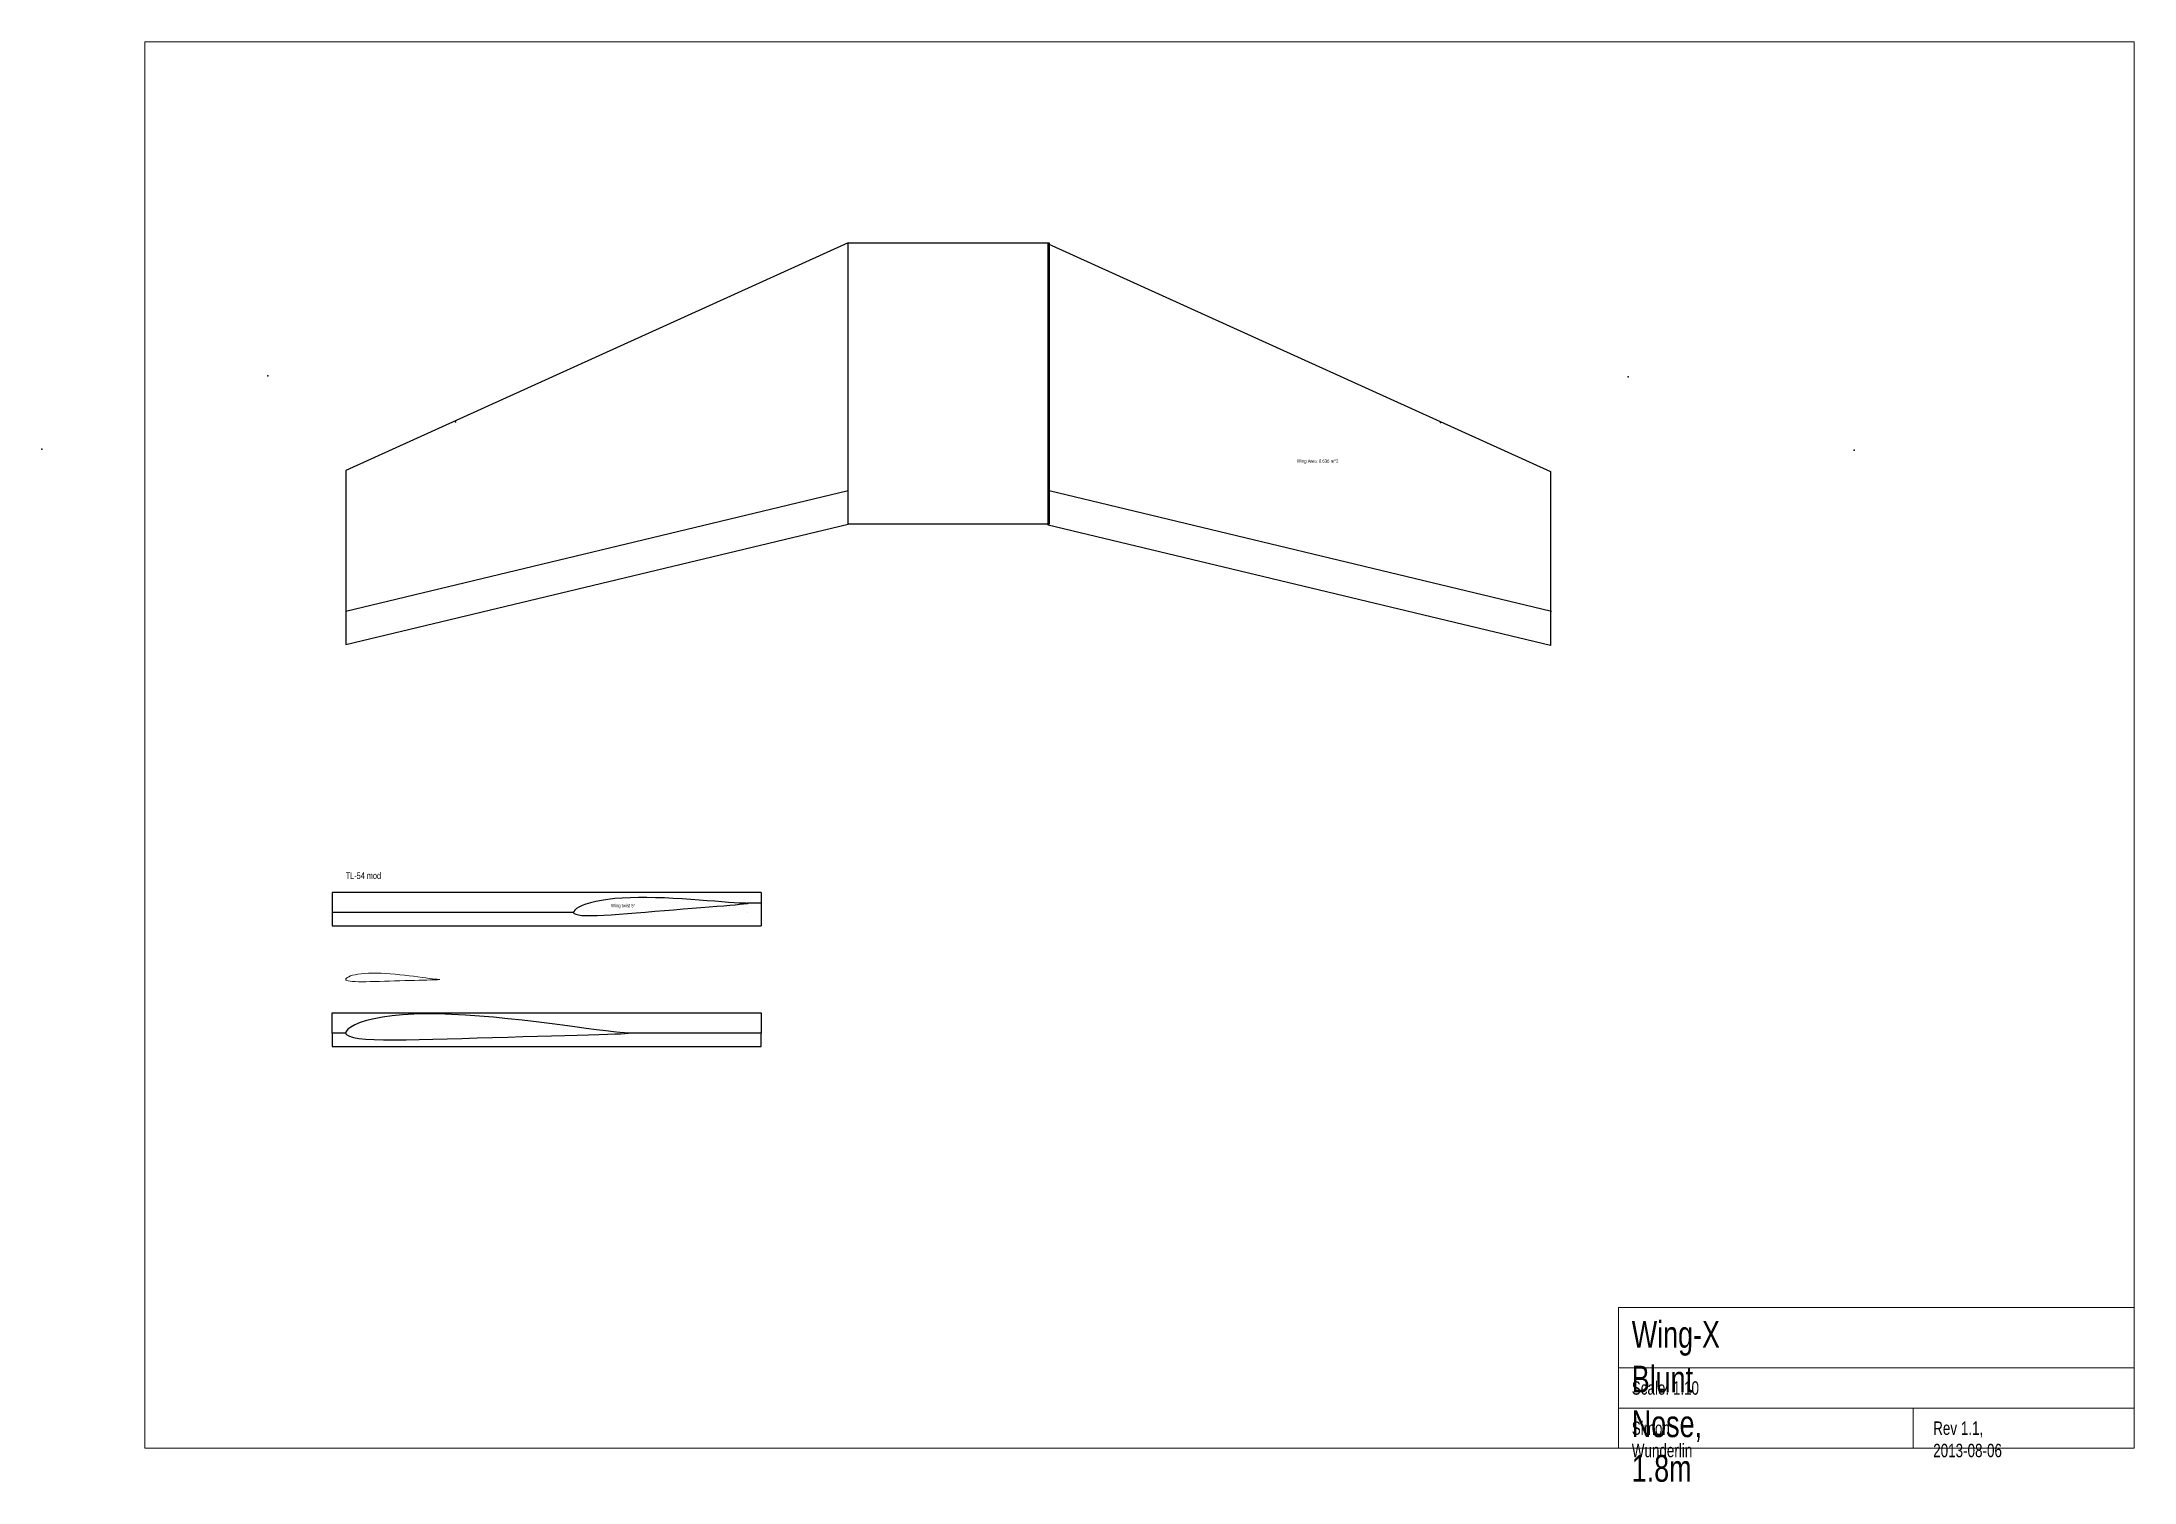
# Model space of a CAD drawing. Header units: millimetres. Extents: x -454 to 2670, y -1251 to 900.
import ezdxf

# ---------------------------------------------------------------- set-up
doc = ezdxf.new("R2010")
doc.units = ezdxf.units.MM
doc.layers.get('0').update_dxf_attribs({"linetype": 'CONTINUOUS', "lineweight": 0})
for name, color, linetype, lineweight in [('airfoil', 7, 'CONTINUOUS', 25), ('blatt', 7, 'CONTINUOUS', 0), ('Masse', 3, 'CONTINUOUS', 9), ('text', 1, 'CONTINUOUS', 0), ('wing', 7, 'CONTINUOUS', 25)]:
    doc.layers.add(name, color=color, linetype=linetype, lineweight=lineweight)
doc.styles.get("Standard").update_dxf_attribs({"font": 'txt', "width": 0.75})

# ---------------------------------------------------------------- blocks, each defined once
blk = doc.blocks.new('outer wing')
for p in [(-114.8, 399.8), (165.6, 331.4), (-452.2, 290.3)]:
    blk.add_point(p)
at = {"layer": 'wing'}
for p, q in [((751.5, 598.5), (1.5, 258.5)), ((751.5, 178.5), (751.5, 598.5)), ((1.5, 258.5), (1.5, -1.5)), ((1.5, -1.5), (751.5, 178.5))]:
    blk.add_line(p, q, dxfattribs=at)
blk = doc.blocks.new('TL54mod')
at = {"layer": 'airfoil'}
for p, q in [((0.028, 0.241), (0, 0.017)), ((0, 0.017), (0.021, -0.184)), ((0.238, 0.796), (0.028, 0.241)), ((1.081, 1.867), (0.238, 0.796)), ((2.524, 2.981), (1.081, 1.867)), ((4.566, 4.099), (2.524, 2.981)), ((7.19, 5.182), (4.566, 4.099)), ((10.375, 6.198), (7.19, 5.182)), ((14.101, 7.117), (10.375, 6.198)), ((18.34, 7.914), (14.101, 7.117)), ((23.064, 8.564), (18.34, 7.914)), ((28.243, 9.051), (23.064, 8.564)), ((33.843, 9.365), (28.243, 9.051)), ((39.821, 9.506), (33.843, 9.365)), ((46.133, 9.475), (39.821, 9.506)), ((52.724, 9.278), (46.133, 9.475)), ((59.541, 8.929), (52.724, 9.278)), ((66.519, 8.441), (59.541, 8.929)), ((73.594, 7.834), (66.519, 8.441)), ((80.697, 7.129), (73.594, 7.834)), ((87.756, 6.35), (80.697, 7.129)), ((94.695, 5.522), (87.756, 6.35)), ((101.438, 4.677), (94.695, 5.522)), ((107.903, 3.838), (101.438, 4.677)), ((114.009, 3.035), (107.903, 3.838)), ((119.679, 2.288), (114.009, 3.035)), ((124.835, 1.622), (119.679, 2.288)), ((129.396, 1.061), (124.835, 1.622)), ((133.288, 0.615), (129.396, 1.061)), ((136.434, 0.294), (133.288, 0.615)), ((138.764, 0.1), (136.434, 0.294)), ((140.209, 0.017), (138.764, 0.1)), ((140.7, 0), (140.209, 0.017)), ((140.231, -0.049), (140.7, 0)), ((0.021, -0.184), (0.1, -0.373)), ((0.1, -0.373), (0.235, -0.556)), ((0.235, -0.556), (0.581, -0.882)), ((0.581, -0.882), (1.892, -1.584)), ((1.892, -1.584), (3.903, -2.186)), ((3.903, -2.186), (6.611, -2.666)), ((6.611, -2.666), (10.019, -3.014)), ((10.019, -3.014), (14.112, -3.242)), ((14.112, -3.242), (18.854, -3.364)), ((18.854, -3.364), (24.203, -3.392)), ((24.203, -3.392), (30.107, -3.344)), ((30.107, -3.344), (36.5, -3.236)), ((36.5, -3.236), (43.31, -3.079)), ((43.31, -3.079), (50.456, -2.89)), ((50.456, -2.89), (57.854, -2.678)), ((57.854, -2.678), (65.417, -2.452)), ((65.417, -2.452), (73.051, -2.223)), ((73.051, -2.223), (80.665, -1.997)), ((80.665, -1.997), (88.164, -1.777)), ((88.164, -1.777), (95.459, -1.569)), ((95.459, -1.569), (102.461, -1.372)), ((102.461, -1.372), (109.086, -1.189)), ((109.086, -1.189), (115.253, -1.02)), ((115.253, -1.02), (120.885, -0.867)), ((120.885, -0.867), (125.912, -0.723)), ((125.912, -0.723), (130.277, -0.587)), ((130.277, -0.587), (133.924, -0.454)), ((133.924, -0.454), (136.808, -0.321)), ((136.808, -0.321), (138.909, -0.176)), ((138.909, -0.176), (140.231, -0.049))]:
    blk.add_line(p, q, dxfattribs=at)

msp = doc.modelspace()

# ---------------------------------------------------------------- linework, layer by layer
for p, q in [((0.028, -499.759), (0, -499.983)), ((0.238, -499.204), (0.028, -499.759)), ((1.081, -498.133), (0.238, -499.204)), ((2.524, -497.019), (1.081, -498.133)), ((4.566, -495.901), (2.524, -497.019)), ((7.19, -494.818), (4.566, -495.901)), ((10.375, -493.802), (7.19, -494.818)), ((14.101, -492.883), (10.375, -493.802)), ((18.34, -492.086), (14.101, -492.883)), ((23.064, -491.436), (18.34, -492.086)), ((28.243, -490.949), (23.064, -491.436)), ((33.843, -490.635), (28.243, -490.949)), ((39.821, -490.494), (33.843, -490.635)), ((46.133, -490.525), (39.821, -490.494)), ((52.724, -490.722), (46.133, -490.525)), ((59.541, -491.071), (52.724, -490.722)), ((66.519, -491.559), (59.541, -491.071)), ((73.594, -492.166), (66.519, -491.559)), ((80.697, -492.871), (73.594, -492.166)), ((87.756, -493.65), (80.697, -492.871)), ((94.695, -494.478), (87.756, -493.65)), ((101.438, -495.323), (94.695, -494.478)), ((107.903, -496.162), (101.438, -495.323)), ((114.009, -496.965), (107.903, -496.162)), ((119.679, -497.712), (114.009, -496.965)), ((124.835, -498.378), (119.679, -497.712)), ((129.396, -498.939), (124.835, -498.378)), ((133.288, -499.385), (129.396, -498.939)), ((136.434, -499.706), (133.288, -499.385)), ((138.764, -499.9), (136.434, -499.706)), ((0, -499.983), (0.021, -500.184)), ((0.021, -500.184), (0.1, -500.373)), ((0.1, -500.373), (0.235, -500.556)), ((0.235, -500.556), (0.581, -500.882)), ((0.581, -500.882), (1.892, -501.584)), ((1.892, -501.584), (3.903, -502.186)), ((3.903, -502.186), (6.611, -502.666)), ((6.611, -502.666), (10.019, -503.014)), ((10.019, -503.014), (14.112, -503.242)), ((14.112, -503.242), (18.854, -503.364)), ((18.854, -503.364), (24.203, -503.392)), ((24.203, -503.392), (30.107, -503.344)), ((30.107, -503.344), (36.5, -503.236)), ((36.5, -503.236), (43.31, -503.079)), ((43.31, -503.079), (50.456, -502.89)), ((50.456, -502.89), (57.854, -502.678)), ((57.854, -502.678), (65.417, -502.452)), ((65.417, -502.452), (73.051, -502.223)), ((73.051, -502.223), (80.665, -501.997)), ((80.665, -501.997), (88.164, -501.777)), ((88.164, -501.777), (95.459, -501.569)), ((95.459, -501.569), (102.461, -501.372)), ((102.461, -501.372), (109.086, -501.189)), ((109.086, -501.189), (115.253, -501.02)), ((115.253, -501.02), (120.885, -500.867)), ((120.885, -500.867), (125.912, -500.723)), ((125.912, -500.723), (130.277, -500.587)), ((130.277, -500.587), (133.924, -500.454)), ((133.924, -500.454), (136.808, -500.321)), ((136.808, -500.321), (138.909, -500.176)), ((140.209, -499.983), (138.764, -499.9)), ((138.909, -500.176), (140.231, -500.049)), ((140.7, -500), (140.209, -499.983)), ((140.231, -500.049), (140.7, -500))]:
    msp.add_line(p, q)
msp.add_point((164.134, 332.827))
at = {"layer": 'airfoil'}
for p, q in [((620, -370), (-20, -370)), ((-20, -370), (-20, -420)), ((620, -370), (620, -420)), ((340, -400), (-20, -400)), ((-20, -400), (-20, -400)), ((620, -386.3), (600, -386.3)), ((600, -400), (600, -400)), ((-20, -420), (620, -420)), ((620, -420), (620, -420)), ((-20, -580), (-20, -550)), ((-20, -550), (620, -550)), ((620, -550), (620, -580)), ((0, -580), (-20, -580)), ((-20, -580), (-20, -600)), ((620, -580), (420, -580)), ((420, -580), (420, -580)), ((620, -600), (620, -580)), ((620, -580), (620, -580)), ((-20, -600), (620, -600))]:
    msp.add_line(p, q, dxfattribs=at)
at = {"layer": 'blatt'}
for p, q in [((2670, 900), (-300, 900)), ((-300, 900), (-300, -1200)), ((2670, -1200), (2670, 900)), ((2670, -900), (2670, -1200)), ((1900, -990), (2670, -990)), ((1900, -990), (1900, -1200)), ((1900, -1080), (2670, -1080)), ((1900, -1080), (2670, -1080)), ((1900, -1140), (2670, -1140)), ((2340, -1140), (2340, -1200)), ((-300, -1200), (2670, -1200)), ((2670, -1200), (1900, -1200))]:
    msp.add_line(p, q, dxfattribs=at)
at = {"layer": 'wing'}
for p, q in [((750, 600), (0, 260)), ((750, 180), (750, 600)), ((750, 600), (1050, 600)), ((750, 180), (750, 600)), ((1050, 600), (1050, 180)), ((0, 260), (0, 0)), ((0, 50), (750, 230)), ((1050, 230), (1800, 50)), ((0, 0), (750, 180)), ((1050, 180), (750, 180))]:
    msp.add_line(p, q, dxfattribs=at)

# ---------------------------------------------------------------- block references
at = {"layer": 'airfoil', "xscale": 1.857142857, "yscale": 1.857142857, "rotation": 2.9999999999999916}
msp.add_blockref('TL54mod', (340, -400), dxfattribs=at)
at = {"layer": 'Masse', "xscale": 3, "yscale": 3}
msp.add_blockref('TL54mod', (0, -580), dxfattribs=at)
at = {"layer": 'wing'}
msp.add_blockref('outer wing', (-1.459, 1.459), dxfattribs=at)
at = {"layer": 'wing', "yscale": -1, "rotation": 180}
msp.add_blockref('outer wing', (1800, 0), dxfattribs=at)

# ---------------------------------------------------------------- texts
at = {"layer": 'blatt', "width": 100, "attachment_point": 1}
for s, insert, char_height in [('Wing-X Blunt Nose, 1.8m', (1920, -1010), 40), ('Scale: 1:10', (1920, -1100), 20), ('Simon Wunderlin', (1920, -1160), 20), ('Rev 1.1, 2013-08-06', (2370, -1160), 20)]:
    msp.add_mtext(s, dxfattribs=dict(at, insert=insert, char_height=char_height))
at = {"layer": 'text', "width": 100, "attachment_point": 1}
for s, insert, char_height in [('Wing Area: 0.636 m^2', (1420.167, 276.53), 5), ('TL-54 mod', (0, -340), 10), ('Wing twist 5%%d', (396.097, -387.238), 5)]:
    msp.add_mtext(s, dxfattribs=dict(at, insert=insert, char_height=char_height))

doc.saveas('drawing.dxf')
